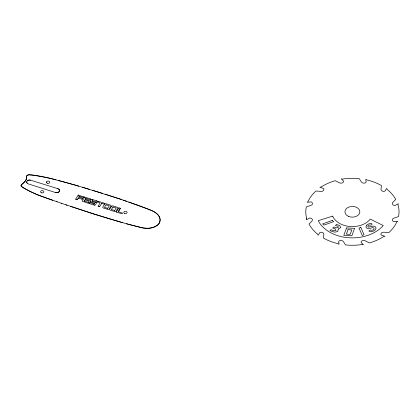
<?xml version="1.0" encoding="UTF-8"?>
<svg xmlns="http://www.w3.org/2000/svg" width="420" height="420" viewBox="0 0 420 420"><rect width="100%" height="100%" fill="white"/><g stroke="black" fill="none" stroke-linecap="round" stroke-linejoin="round"><path stroke-width="0.63" d="M89.397 200.75L89.114 201.212M97.781 201.905L98.406 201.348L104.281 203.196M46.578 181.881L46.709 182.779M83.911 196.796L84.079 197.006L78.241 195.085L75.689 199.18L77.138 199.652L78.304 198.088L82 199.211L82.583 198.65M90.71 198.928L84.677 197.09L82.084 201.164L88.095 203.191L88.72 202.645M84.063 197.048L83.785 197.505M88.741 201.316C90.358 201.884 83.538 198.445 84.294 201.033L88.573 202.377M90.851 199.196L90.263 199.731L85.822 198.356L85.218 199.022L89.239 200.508M99.992 203.044L98.201 206.362M104.438 203.448L104.155 203.91M94.39 203.128L94.516 203.39L90.505 201.831M98.107 206.12L99.608 206.672L101.677 203.438L103.824 204.026M83.412 197.61L79.422 196.366L78.802 197.017L82.436 198.382M116.34 212.074L122.152 213.817L122.519 213.077L118.33 211.701L120.32 208.268M75.71 199.075L75.857 199.348M78.802 197.017L78.95 197.284M84.152 200.765L84.294 201.033M109.184 205.968L107.803 208.22M116.099 208.142L114.713 210.41M104.538 207.207L106.061 204.85L109.027 205.711M85.218 199.022L85.365 199.29M111.463 209.37L112.975 207.008L115.983 207.9M94.526 205.144L89.833 203.737A1.15 0.824 -0.2 0 1 89.245 202.65L89.465 202.298L93.949 204.041L94.516 203.39M97.167 202.062L97.272 201.894A1.15 0.83 -0.2 0 0 96.679 200.802L91.99 199.406M118.351 211.601L120.33 208.378M112.833 207.128L113.101 207.008M94.185 203.926L93.865 204.026M79.128 196.487L79.501 196.382M78.073 198.209L78.451 198.103M118.734 207.853L120.22 208.21M78.094 195.19L78.467 195.085M77.248 199.558L76.87 199.663M82.309 199.091L81.937 199.196M84.509 197.201L84.882 197.096M84.493 200.203L84.761 200.083M90.594 199.616L90.221 199.721M88.452 203.081L88.158 203.201M98.054 201.458L98.427 201.353M101.551 203.532L101.924 203.427M99.666 206.609L99.293 206.714M105.945 204.918L106.286 204.85M85.596 198.424L85.927 198.371M92.699 200.576L92.332 200.666L97.109 202.125L96.794 202.167M30.487 180.191A2.809 2.016 -0.2 0 0 26.938 181.33A2.809 2.016 -0.2 0 0 28.355 183.923L55.487 192.518C58.427 194.108 61.604 189.394 57.603 188.601L30.503 180.159A2.851 2.047 -0.2 0 0 28.886 180.085A2.877 2.069 -0.2 0 0 27.521 180.663M56.012 179.776L44.005 176.925A111.321 79.942 -0.2 0 0 35.012 175.35L28.308 174.835A2.573 1.848 -0.2 0 0 26.933 175.634L26.812 175.802A1.785 1.281 -0.2 0 0 26.691 176.059L26.665 177.041A6.804 4.888 -0.2 0 1 26.644 177.492L26.555 178.048A22.622 16.244 -0.2 0 1 26.366 178.826L26.098 179.645A11.786 8.463 -0.2 0 1 24.056 182.564L23.877 182.732A17.089 12.269 -0.2 0 1 23.147 183.346L22.817 183.598A9.24 6.636 -0.2 0 1 22.192 184.018L21.084 185.047A2.525 1.811 -0.2 0 0 21.147 186.139A1.922 1.381 -0.2 0 0 21.362 186.433C32.24 193.751 44.961 197.516 57.215 201.815M58.307 180.374L78.829 186.155M107.431 208.325L107.74 208.283L104.659 207.464M126.441 223.766L143.057 227.981L147.977 228.296A25.751 18.491 -0.2 0 0 149.394 228.17L152.182 227.708A11.23 8.064 -0.2 0 0 153.515 227.309L157.274 225.356A9.823 7.056 -0.2 0 0 159.065 223.466A10.148 7.287 -0.2 0 0 159.458 222.779L160.141 219.965A10.553 7.576 -0.2 0 0 160.078 219.103L159.962 218.516A14.285 10.258 -0.2 0 0 159.59 217.366A13.624 9.781 -0.2 0 0 158.65 215.67L158.498 215.465A16.055 11.529 -0.2 0 0 155.017 212.315L154.76 212.158A22.916 16.459 -0.2 0 0 153.174 211.265A18.711 13.44 -0.2 0 0 152.387 210.882L148.559 209.297M114.345 210.499L114.676 210.446L111.605 209.638M118.949 207.805L116.288 212.047M122.918 222.768L94.437 214.174L65.84 204.787M82.32 187.199L89.386 189.336M92.479 190.281L120.556 199.196L147.95 209.055M102.349 193.331L73.621 184.627L49.639 178.185L32.434 174.993L29.185 174.746L27.373 175.234A2.221 1.596 -0.2 0 0 26.639 176.505C27.5 180.962 22.402 182.726 21.042 185.792C22.754 188.008 25.825 188.885 28.166 190.417M105.042 194.177L121.28 199.442M99.845 202.776L97.839 202.13M92.169 201.437L96.007 202.718M70.466 206.346C93.98 214.111 117.553 221.834 141.624 227.682C147.525 229.058 155.032 228.527 159.065 223.466A11.335 8.138 -0.2 0 0 160.083 220.826C160.54 214.1 153.043 210.845 147.787 208.992C141.498 206.498 135.13 204.215 128.74 201.994M123.16 200.078L126.903 201.359M61.22 203.207L67.069 205.202M56.605 201.616L61.982 203.464M52.841 200.298L36.876 194.565L28.754 190.727M96.684 200.807L97.062 200.996M89.455 203.548L89.833 203.737M27.148 183.157L26.912 182.816A2.851 2.047 -0.2 0 1 26.77 181.687M57.603 188.601A2.924 2.1 -0.2 0 1 59.414 191.357A2.924 2.1 -0.2 0 1 55.487 192.518M95.629 202.524A1.15 0.824 -0.2 0 1 96.217 203.616L95.587 204.645A1.15 0.824 -0.2 0 1 94.075 205.07M90.883 202.025A1.15 0.824 -0.2 0 1 90.295 200.939L90.93 199.899A1.15 0.824 -0.2 0 1 92.447 199.474M306.437 218.846L306.437 219.744L308.716 218.626A0.667 0.478 -0.2 0 1 308.884 218.374C310.354 217.182 313.388 218.999 312.149 220.789A7.177 5.155 -0.2 0 1 311.84 221.188L308.994 224.07A46.62 33.479 -0.2 0 0 317.662 234.176L318.145 235.226L319.337 233.441A0.667 0.478 -0.2 0 1 319.31 233.163C320.276 231.467 323.563 232.181 323.82 234.071A7.177 5.155 -0.2 0 1 323.831 234.528L323.379 238.046A46.62 33.479 -0.2 0 0 337.89 243.632L339.045 244.367L338.83 242.393A0.667 0.478 -0.2 0 1 338.615 242.162C338.489 240.014 342.08 240.014 343.156 241.327A7.177 5.155 -0.2 0 1 343.487 241.721L345.544 244.918A46.62 33.479 -0.2 0 0 361.888 244.555L363.4 244.776L361.846 243.149A0.667 0.478 -0.2 0 1 361.499 243.023C359.798 241.238 363.463 239.82 364.859 240.676A7.177 5.155 -0.2 0 1 365.421 240.896L369.427 242.933A46.62 33.479 -0.2 0 0 383.544 236.654L385.009 236.303L382.526 235.452A0.667 0.478 -0.2 0 1 382.137 235.473C379.559 235.022 381.491 231.798 383.402 232.228A7.177 5.155 -0.2 0 1 384.043 232.218L388.936 232.528A46.62 33.479 -0.2 0 0 396.727 222.091L397.751 221.256L395.005 221.419A0.667 0.478 -0.2 0 1 394.685 221.576C392.574 222.296 391.304 218.978 393.519 218.316A7.177 5.155 -0.2 0 1 394.07 218.08L398.528 216.589A46.62 33.479 -0.2 0 0 398.024 204.818L398.328 203.732L396.06 204.855A0.667 0.478 -0.2 0 1 395.887 205.107C394.422 206.304 391.387 204.498 392.616 202.703A7.177 5.155 -0.2 0 1 392.926 202.298L395.756 199.411A46.62 33.479 -0.2 0 0 387.177 189.436L386.689 188.386L385.497 190.171A0.667 0.478 -0.2 0 1 385.523 190.449C384.552 192.145 381.276 191.42 381.019 189.535A7.177 5.155 -0.2 0 1 381.003 189.079L381.46 185.566A46.62 33.479 -0.2 0 0 366.938 179.959L365.783 179.225L365.993 181.198A0.667 0.478 -0.2 0 1 366.214 181.429C366.314 183.561 362.759 183.582 361.673 182.264A7.177 5.155 -0.2 0 1 361.337 181.871L359.284 178.668A46.62 33.479 -0.2 0 0 342.752 179.056L341.24 178.836L342.799 180.464A0.667 0.478 -0.2 0 1 343.151 180.59C344.857 182.343 341.197 183.818 339.801 182.947A7.177 5.155 -0.2 0 1 339.239 182.726L335.218 180.7A46.62 33.479 -0.2 0 0 321.3 186.905L319.841 187.257L322.324 188.108A0.667 0.478 -0.2 0 1 322.712 188.087C325.253 188.528 323.374 191.767 321.437 191.331A7.177 5.155 -0.2 0 1 320.796 191.341L315.908 191.027A46.62 33.479 -0.2 0 0 308.117 201.406L307.094 202.235L309.839 202.083A0.667 0.478 -0.2 0 1 310.159 201.925C312.265 201.217 313.541 204.519 311.309 205.186A7.177 5.155 -0.2 0 1 310.763 205.427L306.301 206.908A46.62 33.479 -0.2 0 0 306.752 218.657L306.437 218.846M92.001 201.243L92.327 200.681L92.001 201.243M338.342 228.995L337.722 231.525L334.714 232.186L329.926 230.68L330.929 229.74L334.12 230.743L336 230.438L335.554 229.016L332.666 228.107L333.853 227L336.599 227.861L338.32 227.446L338.032 226.296L335.459 225.488L336.53 224.48L339.628 225.456L340.804 227.546L338.342 228.995M346.537 227.939L343.802 235.4L351.855 235.793L354.59 228.333L346.537 227.939M348.007 229.714L346.385 234.134L350.201 234.323L351.824 229.898L348.007 229.714M366.818 225.052L365.904 226.816L366.534 227.992L368.277 228.785L372.556 227.661L373.863 227.876L374.12 228.968L372.971 230.018L371.312 230.381L370.277 229.987L368.844 231.011L370.298 231.74C372.572 231.945 375.07 230.716 375.963 228.553L375.795 227.215L374.75 226.401L373.48 226.076L368.419 227.12L367.71 226.306L369.285 224.957L371.044 225.152L371.983 224.501L371.894 223.823L371.306 223.445L369.033 223.729L366.818 225.052M104.554 204.183L102.868 206.934A1.15 0.824 -0.2 0 0 103.457 208.021L107.677 209.349A1.15 0.824 -0.2 0 0 109.195 208.924L110.88 206.173A1.15 0.824 -0.2 0 0 110.287 205.086L106.066 203.758A1.15 0.824 -0.2 0 0 104.554 204.183M111.468 206.357L109.783 209.108A1.15 0.824 -0.2 0 0 110.376 210.194L114.597 211.523A1.15 0.824 -0.2 0 0 116.109 211.097L117.794 208.346A1.15 0.824 -0.2 0 0 117.206 207.26L112.985 205.931A1.15 0.824 -0.2 0 0 111.468 206.357M360.827 227.409L359.032 228.102L362.245 235.452L364.04 234.764L360.827 227.409M332.262 220.39L322.602 223.881L323.967 225.083L333.669 221.629L332.262 220.39M332.671 216.122L318.234 220.684A36.314 26.082 -0.2 0 0 348.574 237.736A36.314 26.082 -0.2 0 0 383.229 225.53L370.298 219.125A20.622 14.805 -0.2 0 1 350.081 226.511A20.622 14.805 -0.2 0 1 332.671 216.122M348.311 216.295A7.471 5.366 -0.2 0 0 359.867 212.079A7.471 5.366 -0.2 0 0 349.031 207.008A7.471 5.366 -0.2 0 0 348.311 216.295M47.324 183.236A1.643 1.181 -0.2 0 0 49.791 182.212A1.643 1.181 -0.2 0 0 47.329 181.193A1.643 1.181 -0.2 0 0 47.324 183.236M41.391 192.77A1.638 1.176 -0.2 0 0 43.89 191.798A1.638 1.176 -0.2 0 0 41.475 190.733A1.638 1.176 -0.2 0 0 41.391 192.77M124.63 213.439A1.643 1.181 -0.2 0 0 127.097 212.415A1.643 1.181 -0.2 0 0 124.635 211.391A1.643 1.181 -0.2 0 0 124.63 213.439"/></g></svg>
